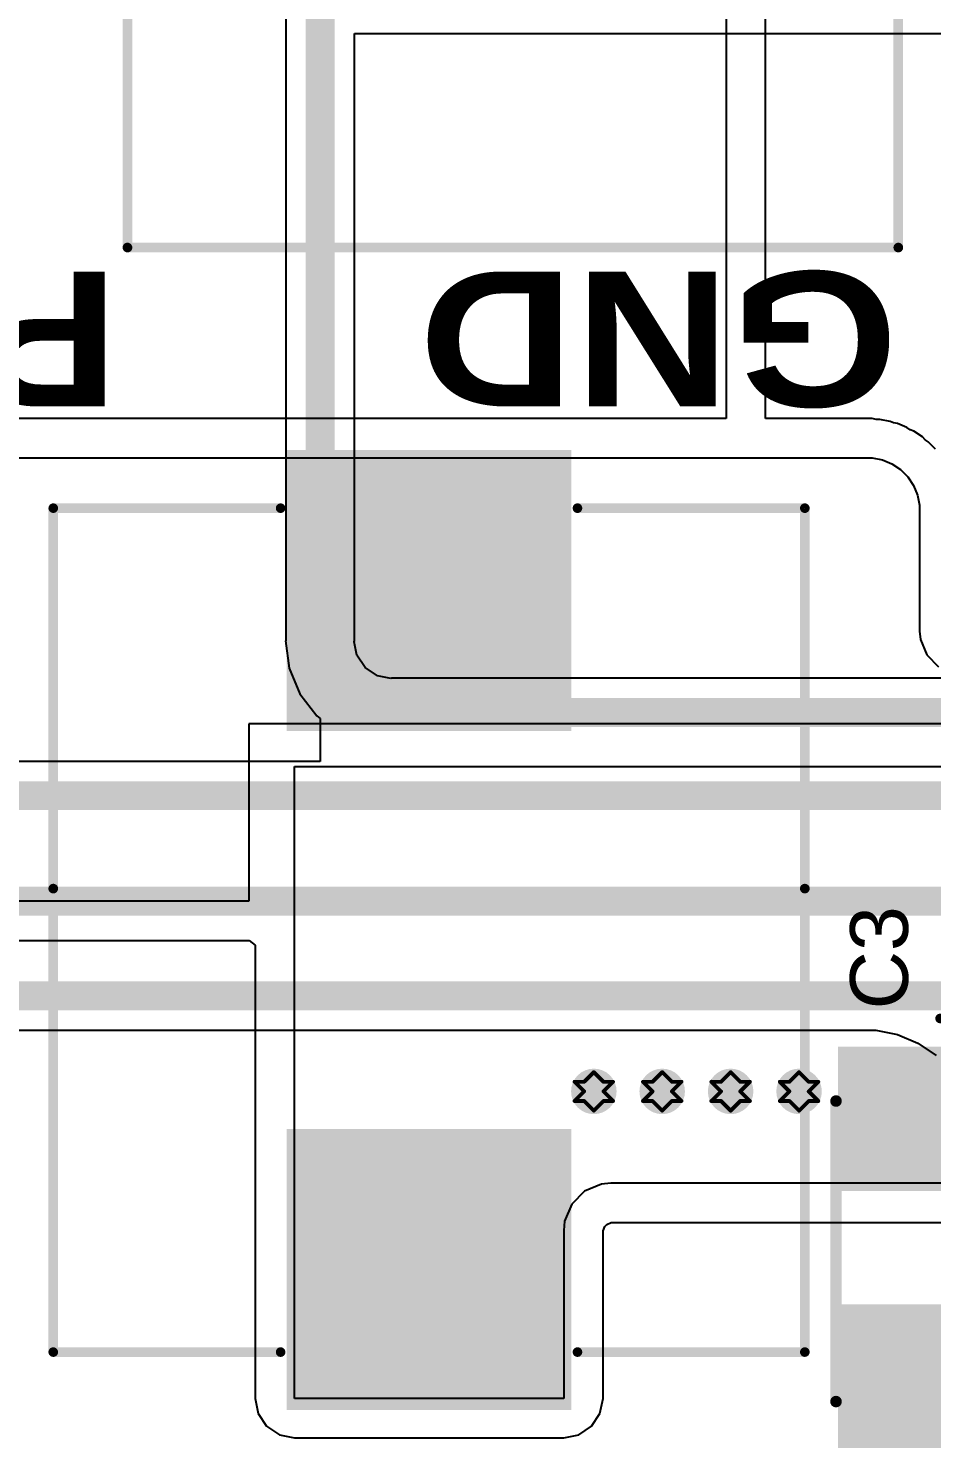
# Model space of a CAD drawing. Header units: inches. Extents: x -25 to 209, y 65 to 158.
# Drawn here: x 44.64 to 56.55, y 89.62 to 108.21 of the extents above; entities that cross this region are included whole.
import ezdxf

# ---------------------------------------------------------------- set-up
doc = ezdxf.new("R2010")
doc.units = ezdxf.units.IN
for name, color, linetype in [('Bottom Layer', 5, 'Continuous'), ('Bottom Solder', 6, 'Continuous'), ('Drill Drawing', 1, 'Continuous'), ('Multi-Layer', 9, 'Continuous'), ('Pad Holes', 156, 'Continuous'), ('Top Layer', 1, 'Continuous'), ('Top Overlay', 2, 'Continuous'), ('Top Paste', 8, 'Continuous'), ('Top Solder', 216, 'Continuous'), ('Via Holes', 16, 'Continuous')]:
    doc.layers.add(name, color=color, linetype=linetype)
doc.styles.add('Arial', font='', dxfattribs={"height": 0.2})
doc.styles.add('Arial Black_Bold', font='', dxfattribs={"height": 0.2})
doc.styles.get('Arial').set_extended_font_data('Arial')
doc.styles.get('Arial Black_Bold').set_extended_font_data('Arial Black', bold=True)

# ---------------------------------------------------------------- blocks, each defined once
blk = doc.blocks.new('TB008A_508_02BE_1')
at = {"layer": 'Bottom Layer'}
blk.add_hatch(color=5, dxfattribs=at).paths.add_polyline_path([(-3.74, 1.2), (-1.34, 1.2), (-1.34, -1.2), (-3.74, -1.2)])
h = blk.add_hatch(color=5, dxfattribs=at)
edge = h.paths.add_edge_path()
edge.add_arc((2.54, 0), 1.2, 0, 360)
at = {"layer": 'Bottom Solder'}
h = blk.add_hatch(color=6, dxfattribs=at)
edge = h.paths.add_edge_path()
edge.add_arc((2.54, 0), 1.302, 0, 360)
blk.add_hatch(color=6, dxfattribs=at).paths.add_polyline_path([(-3.842, 1.302), (-1.238, 1.302), (-1.238, -1.302), (-3.842, -1.302)])
at = {"layer": 'Multi-Layer'}
h = blk.add_hatch(color=9, dxfattribs=at)
edge = h.paths.add_edge_path()
edge.add_arc((2.54, 0), 1.2, 0, 360)
at = {"layer": 'Pad Holes'}
h = blk.add_hatch(color=7, dxfattribs=at)
edge = h.paths.add_edge_path()
edge.add_arc((-2.54, 0), 0.8, 0, 360)
h = blk.add_hatch(color=7, dxfattribs=at)
edge = h.paths.add_edge_path()
edge.add_arc((2.54, 0), 0.8, 0, 360)
at = {"layer": 'Top Layer'}
blk.add_hatch(color=1, dxfattribs=at).paths.add_polyline_path([(-3.74, 1.2), (-1.34, 1.2), (-1.34, -1.2), (-3.74, -1.2)])
h = blk.add_hatch(color=1, dxfattribs=at)
edge = h.paths.add_edge_path()
edge.add_arc((2.54, 0), 1.2, 0, 360)
at = {"layer": 'Top Solder'}
h = blk.add_hatch(color=216, dxfattribs=at)
edge = h.paths.add_edge_path()
edge.add_arc((2.54, 0), 1.302, 0, 360)
blk.add_hatch(color=216, dxfattribs=at).paths.add_polyline_path([(-3.842, 1.302), (-1.238, 1.302), (-1.238, -1.302), (-3.842, -1.302)])
at = {"layer": 'Top Overlay'}
for points in [[(-5.08, 7.89, 0.127, 0.127, 0), (5.08, 7.89, 0.127, 0.127, 0)], [(-5.08, -6, 0.127, 0.127, 0), (-5.08, 7.89, 0.127, 0.127, 0)], [(5.08, -6, 0.127, 0.127, 0), (5.08, 7.89, 0.127, 0.127, 0)], [(-2.565, 5.563, 0.127, 0.127, 0), (-2.565, 7.112, 0.127, 0.127, 0)], [(2.489, 5.588, 0.127, 0.127, 0), (2.489, 7.137, 0.127, 0.127, 0)], [(-2.997, 5.994, 0.127, 0.127, 0), (-2.565, 5.563, 0.127, 0.127, 0)], [(-2.565, 5.563, 0.127, 0.127, 0), (-2.134, 5.994, 0.127, 0.127, 0)], [(2.057, 6.02, 0.127, 0.127, 0), (2.489, 5.588, 0.127, 0.127, 0)], [(2.489, 5.588, 0.127, 0.127, 0), (2.921, 6.02, 0.127, 0.127, 0)], [(-5.08, -6, 0.127, 0.127, 0), (5.08, -6, 0.127, 0.127, 0)]]:
    blk.add_lwpolyline(points, format="xyseb", dxfattribs=at)
for points in [[(-5.112, 7.89, 0.0635, 0.0635, 1), (-5.048, 7.89, 0.0635, 0.0635, 1)], [(-5.112, 7.89, 0.0635, 0.0635, 1), (-5.048, 7.89, 0.0635, 0.0635, 1)], [(5.048, 7.89, 0.0635, 0.0635, 1), (5.112, 7.89, 0.0635, 0.0635, 1)], [(5.048, 7.89, 0.0635, 0.0635, 1), (5.112, 7.89, 0.0635, 0.0635, 1)], [(-2.597, 7.112, 0.0635, 0.0635, 1), (-2.534, 7.112, 0.0635, 0.0635, 1)], [(2.457, 7.137, 0.0635, 0.0635, 1), (2.521, 7.137, 0.0635, 0.0635, 1)], [(-3.029, 5.994, 0.0635, 0.0635, 1), (-2.965, 5.994, 0.0635, 0.0635, 1)], [(-2.165, 5.994, 0.0635, 0.0635, 1), (-2.102, 5.994, 0.0635, 0.0635, 1)], [(2.026, 6.02, 0.0635, 0.0635, 1), (2.089, 6.02, 0.0635, 0.0635, 1)], [(2.889, 6.02, 0.0635, 0.0635, 1), (2.953, 6.02, 0.0635, 0.0635, 1)], [(-2.597, 5.563, 0.0635, 0.0635, 1), (-2.534, 5.563, 0.0635, 0.0635, 1)], [(-2.597, 5.563, 0.0635, 0.0635, 1), (-2.534, 5.563, 0.0635, 0.0635, 1)], [(-2.597, 5.563, 0.0635, 0.0635, 1), (-2.534, 5.563, 0.0635, 0.0635, 1)], [(2.457, 5.588, 0.0635, 0.0635, 1), (2.521, 5.588, 0.0635, 0.0635, 1)], [(2.457, 5.588, 0.0635, 0.0635, 1), (2.521, 5.588, 0.0635, 0.0635, 1)], [(2.457, 5.588, 0.0635, 0.0635, 1), (2.521, 5.588, 0.0635, 0.0635, 1)], [(-5.112, -6, 0.0635, 0.0635, 1), (-5.048, -6, 0.0635, 0.0635, 1)], [(-5.112, -6, 0.0635, 0.0635, 1), (-5.048, -6, 0.0635, 0.0635, 1)], [(5.048, -6, 0.0635, 0.0635, 1), (5.112, -6, 0.0635, 0.0635, 1)], [(5.048, -6, 0.0635, 0.0635, 1), (5.112, -6, 0.0635, 0.0635, 1)]]:
    blk.add_lwpolyline(points, format="xyseb", close=True, dxfattribs=at)
blk = doc.blocks.new('MDA1040_470M_61')
at = {"layer": 'Top Layer'}
for points in [[(-6.225, 1.775), (-2.725, 1.775), (-2.725, -1.775), (-6.225, -1.775)], [(2.725, 1.775), (6.225, 1.775), (6.225, -1.775), (2.725, -1.775)]]:
    blk.add_hatch(color=1, dxfattribs=at).paths.add_polyline_path(points)
at = {"layer": 'Top Paste'}
for points in [[(-6.225, 1.775), (-2.725, 1.775), (-2.725, -1.775), (-6.225, -1.775)], [(2.725, 1.775), (6.225, 1.775), (6.225, -1.775), (2.725, -1.775)]]:
    blk.add_hatch(color=8, dxfattribs=at).paths.add_polyline_path(points)
at = {"layer": 'Top Solder'}
for points in [[(-6.327, 1.877), (-2.623, 1.877), (-2.623, -1.877), (-6.327, -1.877)], [(2.623, 1.877), (6.327, 1.877), (6.327, -1.877), (2.623, -1.877)]]:
    blk.add_hatch(color=216, dxfattribs=at).paths.add_polyline_path(points)
at = {"layer": 'Top Overlay'}
for points in [[(-0.547, 4.953, 0.127, 0.127, 0), (-5.563, 4.953, 0.127, 0.127, 0)], [(-5.563, 1.956, 0.127, 0.127, 0), (-5.563, 4.953, 0.127, 0.127, 0)], [(5.563, 4.953, 0.127, 0.127, 0), (-0.547, 4.953, 0.127, 0.127, 0)], [(5.563, 1.956, 0.127, 0.127, 0), (5.563, 4.953, 0.127, 0.127, 0)], [(-5.563, -4.953, 0.127, 0.127, 0), (-5.563, -1.956, 0.127, 0.127, 0)], [(5.563, -4.953, 0.127, 0.127, 0), (5.563, -1.956, 0.127, 0.127, 0)], [(-0.547, -4.953, 0.127, 0.127, 0), (-5.563, -4.953, 0.127, 0.127, 0)], [(5.563, -4.953, 0.127, 0.127, 0), (-0.547, -4.953, 0.127, 0.127, 0)]]:
    blk.add_lwpolyline(points, format="xyseb", dxfattribs=at)
for points in [[(-5.594, 4.953, 0.0635, 0.0635, 1), (-5.531, 4.953, 0.0635, 0.0635, 1)], [(-5.594, 4.953, 0.0635, 0.0635, 1), (-5.531, 4.953, 0.0635, 0.0635, 1)], [(-0.579, 4.953, 0.0635, 0.0635, 1), (-0.515, 4.953, 0.0635, 0.0635, 1)], [(-0.579, 4.953, 0.0635, 0.0635, 1), (-0.515, 4.953, 0.0635, 0.0635, 1)], [(5.531, 4.953, 0.0635, 0.0635, 1), (5.594, 4.953, 0.0635, 0.0635, 1)], [(5.531, 4.953, 0.0635, 0.0635, 1), (5.594, 4.953, 0.0635, 0.0635, 1)], [(-5.594, 1.956, 0.0635, 0.0635, 1), (-5.531, 1.956, 0.0635, 0.0635, 1)], [(5.531, 1.956, 0.0635, 0.0635, 1), (5.594, 1.956, 0.0635, 0.0635, 1)], [(-5.594, -1.956, 0.0635, 0.0635, 1), (-5.531, -1.956, 0.0635, 0.0635, 1)], [(5.531, -1.956, 0.0635, 0.0635, 1), (5.594, -1.956, 0.0635, 0.0635, 1)], [(-5.594, -4.953, 0.0635, 0.0635, 1), (-5.531, -4.953, 0.0635, 0.0635, 1)], [(-5.594, -4.953, 0.0635, 0.0635, 1), (-5.531, -4.953, 0.0635, 0.0635, 1)], [(-0.579, -4.953, 0.0635, 0.0635, 1), (-0.515, -4.953, 0.0635, 0.0635, 1)], [(-0.579, -4.953, 0.0635, 0.0635, 1), (-0.515, -4.953, 0.0635, 0.0635, 1)], [(5.531, -4.953, 0.0635, 0.0635, 1), (5.594, -4.953, 0.0635, 0.0635, 1)], [(5.531, -4.953, 0.0635, 0.0635, 1), (5.594, -4.953, 0.0635, 0.0635, 1)]]:
    blk.add_lwpolyline(points, format="xyseb", close=True, dxfattribs=at)
blk = doc.blocks.new('C____B_76')
at = {"layer": 'Top Layer'}
for points in [[(-2.55, -1.5), (-2.55, 1.5), (-0.85, 1.5), (-0.85, -1.5)], [(0.85, -1.5), (0.85, 1.5), (2.55, 1.5), (2.55, -1.5)]]:
    blk.add_hatch(color=1, dxfattribs=at).paths.add_polyline_path(points)
at = {"layer": 'Top Paste'}
for points in [[(-2.55, -1.5), (-2.55, 1.5), (-0.85, 1.5), (-0.85, -1.5)], [(0.85, -1.5), (0.85, 1.5), (2.55, 1.5), (2.55, -1.5)]]:
    blk.add_hatch(color=8, dxfattribs=at).paths.add_polyline_path(points)
at = {"layer": 'Top Solder'}
for points in [[(-2.652, -1.602), (-2.652, 1.602), (-0.748, 1.602), (-0.748, -1.602)], [(0.748, -1.602), (0.748, 1.602), (2.652, 1.602), (2.652, -1.602)]]:
    blk.add_hatch(color=216, dxfattribs=at).paths.add_polyline_path(points)
at = {"layer": 'Top Overlay'}
for points in [[(2.028, 1.626, 0.152, 0.152, 0), (-1.934, 1.626, 0.152, 0.152, 0)], [(-3.023, -0.254, 0.127, 0.127, 0), (-3.023, 0.406, 0.127, 0.127, 0)], [(-2.692, 0.051, 0.127, 0.127, 0), (-3.353, 0.051, 0.127, 0.127, 0)], [(2.028, -1.626, 0.152, 0.152, 0), (-1.934, -1.626, 0.152, 0.152, 0)]]:
    blk.add_lwpolyline(points, format="xyseb", dxfattribs=at)
for points in [[(-1.972, 1.626, 0.0762, 0.0762, 1), (-1.896, 1.626, 0.0762, 0.0762, 1)], [(1.99, 1.626, 0.0762, 0.0762, 1), (2.066, 1.626, 0.0762, 0.0762, 1)], [(-3.054, 0.406, 0.0635, 0.0635, 1), (-2.991, 0.406, 0.0635, 0.0635, 1)], [(-3.385, 0.051, 0.0635, 0.0635, 1), (-3.321, 0.051, 0.0635, 0.0635, 1)], [(-2.724, 0.051, 0.0635, 0.0635, 1), (-2.661, 0.051, 0.0635, 0.0635, 1)], [(-3.054, -0.254, 0.0635, 0.0635, 1), (-2.991, -0.254, 0.0635, 0.0635, 1)], [(-1.972, -1.626, 0.0762, 0.0762, 1), (-1.896, -1.626, 0.0762, 0.0762, 1)], [(1.99, -1.626, 0.0762, 0.0762, 1), (2.066, -1.626, 0.0762, 0.0762, 1)]]:
    blk.add_lwpolyline(points, format="xyseb", close=True, dxfattribs=at)

msp = doc.modelspace()

# ---------------------------------------------------------------- hatches: boundary and pattern name
at = {"layer": 'Bottom Layer'}
h = msp.add_hatch(color=5, dxfattribs=at)
edge = h.paths.add_edge_path()
edge.add_arc((52.095, 94.195), 0.3, 0, 360)
h = msp.add_hatch(color=5, dxfattribs=at)
edge = h.paths.add_edge_path()
edge.add_arc((52.996, 94.195), 0.3, 0, 360)
h = msp.add_hatch(color=5, dxfattribs=at)
edge = h.paths.add_edge_path()
edge.add_arc((53.898, 94.195), 0.3, 0, 360)
h = msp.add_hatch(color=5, dxfattribs=at)
edge = h.paths.add_edge_path()
edge.add_arc((54.8, 94.195), 0.3, 0, 360)
at = {"layer": 'Top Layer'}
h = msp.add_hatch(color=1, dxfattribs=at)
edge = h.paths.add_edge_path()
edge.add_arc((52.095, 94.195), 0.3, 0, 360)
h = msp.add_hatch(color=1, dxfattribs=at)
edge = h.paths.add_edge_path()
edge.add_arc((52.996, 94.195), 0.3, 0, 360)
h = msp.add_hatch(color=1, dxfattribs=at)
edge = h.paths.add_edge_path()
edge.add_arc((53.898, 94.195), 0.3, 0, 360)
h = msp.add_hatch(color=1, dxfattribs=at)
edge = h.paths.add_edge_path()
edge.add_arc((54.8, 94.195), 0.3, 0, 360)
at = {"layer": 'Via Holes'}
h = msp.add_hatch(color=7, dxfattribs=at)
edge = h.paths.add_edge_path()
edge.add_arc((52.095, 94.195), 0.15, 0, 360)
h = msp.add_hatch(color=7, dxfattribs=at)
edge = h.paths.add_edge_path()
edge.add_arc((52.996, 94.195), 0.15, 0, 360)
h = msp.add_hatch(color=7, dxfattribs=at)
edge = h.paths.add_edge_path()
edge.add_arc((53.898, 94.195), 0.15, 0, 360)
h = msp.add_hatch(color=7, dxfattribs=at)
edge = h.paths.add_edge_path()
edge.add_arc((54.8, 94.195), 0.15, 0, 360)

# ---------------------------------------------------------------- linework, layer by layer
at = {"layer": 'Bottom Layer'}
for p, q in [((48.035, 109.611), (48.035, 100.136)), ((48.941, 100.136), (48.941, 108.142)), ((48.941, 108.142), (63.5, 108.142)), ((48.035, 100.136), (48.031, 100.136)), ((48.031, 100.136), (48.079, 99.773)), ((48.938, 100.122), (48.941, 100.136)), ((48.973, 99.945), (48.938, 100.122)), ((49.082, 99.783), (48.973, 99.945)), ((48.079, 99.773), (48.219, 99.435)), ((49.243, 99.675), (49.082, 99.783)), ((49.42, 99.64), (49.243, 99.675)), ((49.434, 99.643), (49.42, 99.64)), ((66.455, 99.643), (49.434, 99.643)), ((48.219, 99.435), (48.442, 99.144)), ((48.442, 99.144), (48.488, 99.109)), ((48.488, 99.109), (48.488, 98.546)), ((48.488, 98.546), (28.77, 98.546)), ((36.191, 95), (55.667, 95)), ((55.667, 95), (55.812, 95)), ((55.812, 95), (56.098, 94.944)), ((56.098, 94.944), (56.367, 94.832)), ((56.367, 94.832), (56.609, 94.67))]:
    msp.add_line(p, q, dxfattribs=at)
for points in [[(48.488, 100.136, 0.381, 0.381, 0), (48.488, 111.319, 0.381, 0.381, 0)], [(49.434, 99.19, 0.381, 0.381, -0.414214), (48.488, 100.136, 0.381, 0.381, 0)], [(49.434, 99.19, 0.381, 0.381, 0), (68.311, 99.19, 0.381, 0.381, 0)], [(28.44, 98.093, 0.381, 0.381, 0), (67.295, 98.093, 0.381, 0.381, 0)], [(11.431, 96.704, 0.381, 0.381, 0), (67.296, 96.704, 0.381, 0.381, 0)], [(-6.103, 95.454, 0.381, 0.381, 0), (67.296, 95.454, 0.381, 0.381, 0)]]:
    msp.add_lwpolyline(points, format="xyseb", dxfattribs=at)
for points in [[(48.393, 100.136, 0.191, 0.191, 1), (48.583, 100.136, 0.191, 0.191, 1)], [(48.393, 100.136, 0.191, 0.191, 1), (48.583, 100.136, 0.191, 0.191, 1)], [(49.339, 99.19, 0.191, 0.191, 1), (49.529, 99.19, 0.191, 0.191, 1)], [(49.339, 99.19, 0.191, 0.191, 1), (49.529, 99.19, 0.191, 0.191, 1)]]:
    msp.add_lwpolyline(points, format="xyseb", close=True, dxfattribs=at)
at = {"layer": 'Drill Drawing'}
for points in [[(51.968, 94.322, 0.0508, 0.0508, 0), (52.095, 94.449, 0.0508, 0.0508, 0)], [(52.095, 94.449, 0.0508, 0.0508, 0), (52.222, 94.322, 0.0508, 0.0508, 0)], [(52.869, 94.322, 0.0508, 0.0508, 0), (52.996, 94.449, 0.0508, 0.0508, 0)], [(52.996, 94.449, 0.0508, 0.0508, 0), (53.123, 94.322, 0.0508, 0.0508, 0)], [(53.771, 94.322, 0.0508, 0.0508, 0), (53.898, 94.449, 0.0508, 0.0508, 0)], [(53.898, 94.449, 0.0508, 0.0508, 0), (54.025, 94.322, 0.0508, 0.0508, 0)], [(54.673, 94.322, 0.0508, 0.0508, 0), (54.8, 94.449, 0.0508, 0.0508, 0)], [(54.8, 94.449, 0.0508, 0.0508, 0), (54.927, 94.322, 0.0508, 0.0508, 0)], [(51.841, 94.322, 0.0508, 0.0508, 0), (51.968, 94.195, 0.0508, 0.0508, 0)], [(51.841, 94.322, 0.0508, 0.0508, 0), (51.968, 94.322, 0.0508, 0.0508, 0)], [(52.222, 94.322, 0.0508, 0.0508, 0), (52.349, 94.322, 0.0508, 0.0508, 0)], [(52.222, 94.195, 0.0508, 0.0508, 0), (52.349, 94.322, 0.0508, 0.0508, 0)], [(52.742, 94.322, 0.0508, 0.0508, 0), (52.869, 94.195, 0.0508, 0.0508, 0)], [(52.742, 94.322, 0.0508, 0.0508, 0), (52.869, 94.322, 0.0508, 0.0508, 0)], [(53.123, 94.322, 0.0508, 0.0508, 0), (53.25, 94.322, 0.0508, 0.0508, 0)], [(53.123, 94.195, 0.0508, 0.0508, 0), (53.25, 94.322, 0.0508, 0.0508, 0)], [(53.644, 94.322, 0.0508, 0.0508, 0), (53.771, 94.195, 0.0508, 0.0508, 0)], [(53.644, 94.322, 0.0508, 0.0508, 0), (53.771, 94.322, 0.0508, 0.0508, 0)], [(54.025, 94.322, 0.0508, 0.0508, 0), (54.152, 94.322, 0.0508, 0.0508, 0)], [(54.025, 94.195, 0.0508, 0.0508, 0), (54.152, 94.322, 0.0508, 0.0508, 0)], [(54.546, 94.322, 0.0508, 0.0508, 0), (54.673, 94.195, 0.0508, 0.0508, 0)], [(54.546, 94.322, 0.0508, 0.0508, 0), (54.673, 94.322, 0.0508, 0.0508, 0)], [(54.927, 94.322, 0.0508, 0.0508, 0), (55.054, 94.322, 0.0508, 0.0508, 0)], [(54.927, 94.195, 0.0508, 0.0508, 0), (55.054, 94.322, 0.0508, 0.0508, 0)], [(51.841, 94.068, 0.0508, 0.0508, 0), (51.968, 94.195, 0.0508, 0.0508, 0)], [(51.841, 94.068, 0.0508, 0.0508, 0), (51.968, 94.068, 0.0508, 0.0508, 0)], [(51.968, 94.068, 0.0508, 0.0508, 0), (52.095, 93.941, 0.0508, 0.0508, 0)], [(52.095, 93.941, 0.0508, 0.0508, 0), (52.222, 94.068, 0.0508, 0.0508, 0)], [(52.222, 94.195, 0.0508, 0.0508, 0), (52.349, 94.068, 0.0508, 0.0508, 0)], [(52.222, 94.068, 0.0508, 0.0508, 0), (52.349, 94.068, 0.0508, 0.0508, 0)], [(52.742, 94.068, 0.0508, 0.0508, 0), (52.869, 94.195, 0.0508, 0.0508, 0)], [(52.742, 94.068, 0.0508, 0.0508, 0), (52.869, 94.068, 0.0508, 0.0508, 0)], [(52.869, 94.068, 0.0508, 0.0508, 0), (52.996, 93.941, 0.0508, 0.0508, 0)], [(52.996, 93.941, 0.0508, 0.0508, 0), (53.123, 94.068, 0.0508, 0.0508, 0)], [(53.123, 94.195, 0.0508, 0.0508, 0), (53.25, 94.068, 0.0508, 0.0508, 0)], [(53.123, 94.068, 0.0508, 0.0508, 0), (53.25, 94.068, 0.0508, 0.0508, 0)], [(53.644, 94.068, 0.0508, 0.0508, 0), (53.771, 94.195, 0.0508, 0.0508, 0)], [(53.644, 94.068, 0.0508, 0.0508, 0), (53.771, 94.068, 0.0508, 0.0508, 0)], [(53.771, 94.068, 0.0508, 0.0508, 0), (53.898, 93.941, 0.0508, 0.0508, 0)], [(53.898, 93.941, 0.0508, 0.0508, 0), (54.025, 94.068, 0.0508, 0.0508, 0)], [(54.025, 94.195, 0.0508, 0.0508, 0), (54.152, 94.068, 0.0508, 0.0508, 0)], [(54.025, 94.068, 0.0508, 0.0508, 0), (54.152, 94.068, 0.0508, 0.0508, 0)], [(54.546, 94.068, 0.0508, 0.0508, 0), (54.673, 94.195, 0.0508, 0.0508, 0)], [(54.546, 94.068, 0.0508, 0.0508, 0), (54.673, 94.068, 0.0508, 0.0508, 0)], [(54.673, 94.068, 0.0508, 0.0508, 0), (54.8, 93.941, 0.0508, 0.0508, 0)], [(54.8, 93.941, 0.0508, 0.0508, 0), (54.927, 94.068, 0.0508, 0.0508, 0)], [(54.927, 94.195, 0.0508, 0.0508, 0), (55.054, 94.068, 0.0508, 0.0508, 0)], [(54.927, 94.068, 0.0508, 0.0508, 0), (55.054, 94.068, 0.0508, 0.0508, 0)]]:
    msp.add_lwpolyline(points, format="xyseb", dxfattribs=at)
for points in [[(52.082, 94.449, 0.0254, 0.0254, 1), (52.107, 94.449, 0.0254, 0.0254, 1)], [(52.082, 94.449, 0.0254, 0.0254, 1), (52.107, 94.449, 0.0254, 0.0254, 1)], [(52.984, 94.449, 0.0254, 0.0254, 1), (53.009, 94.449, 0.0254, 0.0254, 1)], [(52.984, 94.449, 0.0254, 0.0254, 1), (53.009, 94.449, 0.0254, 0.0254, 1)], [(53.885, 94.449, 0.0254, 0.0254, 1), (53.911, 94.449, 0.0254, 0.0254, 1)], [(53.885, 94.449, 0.0254, 0.0254, 1), (53.911, 94.449, 0.0254, 0.0254, 1)], [(54.787, 94.449, 0.0254, 0.0254, 1), (54.812, 94.449, 0.0254, 0.0254, 1)], [(54.787, 94.449, 0.0254, 0.0254, 1), (54.812, 94.449, 0.0254, 0.0254, 1)], [(51.828, 94.322, 0.0254, 0.0254, 1), (51.853, 94.322, 0.0254, 0.0254, 1)], [(51.828, 94.322, 0.0254, 0.0254, 1), (51.853, 94.322, 0.0254, 0.0254, 1)], [(51.955, 94.322, 0.0254, 0.0254, 1), (51.98, 94.322, 0.0254, 0.0254, 1)], [(51.955, 94.322, 0.0254, 0.0254, 1), (51.98, 94.322, 0.0254, 0.0254, 1)], [(52.209, 94.322, 0.0254, 0.0254, 1), (52.234, 94.322, 0.0254, 0.0254, 1)], [(52.209, 94.322, 0.0254, 0.0254, 1), (52.234, 94.322, 0.0254, 0.0254, 1)], [(52.336, 94.322, 0.0254, 0.0254, 1), (52.361, 94.322, 0.0254, 0.0254, 1)], [(52.336, 94.322, 0.0254, 0.0254, 1), (52.361, 94.322, 0.0254, 0.0254, 1)], [(52.73, 94.322, 0.0254, 0.0254, 1), (52.755, 94.322, 0.0254, 0.0254, 1)], [(52.73, 94.322, 0.0254, 0.0254, 1), (52.755, 94.322, 0.0254, 0.0254, 1)], [(52.857, 94.322, 0.0254, 0.0254, 1), (52.882, 94.322, 0.0254, 0.0254, 1)], [(52.857, 94.322, 0.0254, 0.0254, 1), (52.882, 94.322, 0.0254, 0.0254, 1)], [(53.111, 94.322, 0.0254, 0.0254, 1), (53.136, 94.322, 0.0254, 0.0254, 1)], [(53.111, 94.322, 0.0254, 0.0254, 1), (53.136, 94.322, 0.0254, 0.0254, 1)], [(53.238, 94.322, 0.0254, 0.0254, 1), (53.263, 94.322, 0.0254, 0.0254, 1)], [(53.238, 94.322, 0.0254, 0.0254, 1), (53.263, 94.322, 0.0254, 0.0254, 1)], [(53.631, 94.322, 0.0254, 0.0254, 1), (53.657, 94.322, 0.0254, 0.0254, 1)], [(53.631, 94.322, 0.0254, 0.0254, 1), (53.657, 94.322, 0.0254, 0.0254, 1)], [(53.758, 94.322, 0.0254, 0.0254, 1), (53.784, 94.322, 0.0254, 0.0254, 1)], [(53.758, 94.322, 0.0254, 0.0254, 1), (53.784, 94.322, 0.0254, 0.0254, 1)], [(54.012, 94.322, 0.0254, 0.0254, 1), (54.038, 94.322, 0.0254, 0.0254, 1)], [(54.012, 94.322, 0.0254, 0.0254, 1), (54.038, 94.322, 0.0254, 0.0254, 1)], [(54.139, 94.322, 0.0254, 0.0254, 1), (54.165, 94.322, 0.0254, 0.0254, 1)], [(54.139, 94.322, 0.0254, 0.0254, 1), (54.165, 94.322, 0.0254, 0.0254, 1)], [(54.533, 94.322, 0.0254, 0.0254, 1), (54.558, 94.322, 0.0254, 0.0254, 1)], [(54.533, 94.322, 0.0254, 0.0254, 1), (54.558, 94.322, 0.0254, 0.0254, 1)], [(54.66, 94.322, 0.0254, 0.0254, 1), (54.685, 94.322, 0.0254, 0.0254, 1)], [(54.66, 94.322, 0.0254, 0.0254, 1), (54.685, 94.322, 0.0254, 0.0254, 1)], [(54.914, 94.322, 0.0254, 0.0254, 1), (54.939, 94.322, 0.0254, 0.0254, 1)], [(54.914, 94.322, 0.0254, 0.0254, 1), (54.939, 94.322, 0.0254, 0.0254, 1)], [(55.041, 94.322, 0.0254, 0.0254, 1), (55.066, 94.322, 0.0254, 0.0254, 1)], [(55.041, 94.322, 0.0254, 0.0254, 1), (55.066, 94.322, 0.0254, 0.0254, 1)], [(51.828, 94.068, 0.0254, 0.0254, 1), (51.853, 94.068, 0.0254, 0.0254, 1)], [(51.828, 94.068, 0.0254, 0.0254, 1), (51.853, 94.068, 0.0254, 0.0254, 1)], [(51.955, 94.195, 0.0254, 0.0254, 1), (51.98, 94.195, 0.0254, 0.0254, 1)], [(51.955, 94.195, 0.0254, 0.0254, 1), (51.98, 94.195, 0.0254, 0.0254, 1)], [(51.955, 94.068, 0.0254, 0.0254, 1), (51.98, 94.068, 0.0254, 0.0254, 1)], [(51.955, 94.068, 0.0254, 0.0254, 1), (51.98, 94.068, 0.0254, 0.0254, 1)], [(52.209, 94.195, 0.0254, 0.0254, 1), (52.234, 94.195, 0.0254, 0.0254, 1)], [(52.209, 94.195, 0.0254, 0.0254, 1), (52.234, 94.195, 0.0254, 0.0254, 1)], [(52.209, 94.068, 0.0254, 0.0254, 1), (52.234, 94.068, 0.0254, 0.0254, 1)], [(52.209, 94.068, 0.0254, 0.0254, 1), (52.234, 94.068, 0.0254, 0.0254, 1)], [(52.336, 94.068, 0.0254, 0.0254, 1), (52.361, 94.068, 0.0254, 0.0254, 1)], [(52.336, 94.068, 0.0254, 0.0254, 1), (52.361, 94.068, 0.0254, 0.0254, 1)], [(52.73, 94.068, 0.0254, 0.0254, 1), (52.755, 94.068, 0.0254, 0.0254, 1)], [(52.73, 94.068, 0.0254, 0.0254, 1), (52.755, 94.068, 0.0254, 0.0254, 1)], [(52.857, 94.195, 0.0254, 0.0254, 1), (52.882, 94.195, 0.0254, 0.0254, 1)], [(52.857, 94.195, 0.0254, 0.0254, 1), (52.882, 94.195, 0.0254, 0.0254, 1)], [(52.857, 94.068, 0.0254, 0.0254, 1), (52.882, 94.068, 0.0254, 0.0254, 1)], [(52.857, 94.068, 0.0254, 0.0254, 1), (52.882, 94.068, 0.0254, 0.0254, 1)], [(53.111, 94.195, 0.0254, 0.0254, 1), (53.136, 94.195, 0.0254, 0.0254, 1)], [(53.111, 94.195, 0.0254, 0.0254, 1), (53.136, 94.195, 0.0254, 0.0254, 1)], [(53.111, 94.068, 0.0254, 0.0254, 1), (53.136, 94.068, 0.0254, 0.0254, 1)], [(53.111, 94.068, 0.0254, 0.0254, 1), (53.136, 94.068, 0.0254, 0.0254, 1)], [(53.238, 94.068, 0.0254, 0.0254, 1), (53.263, 94.068, 0.0254, 0.0254, 1)], [(53.238, 94.068, 0.0254, 0.0254, 1), (53.263, 94.068, 0.0254, 0.0254, 1)], [(53.631, 94.068, 0.0254, 0.0254, 1), (53.657, 94.068, 0.0254, 0.0254, 1)], [(53.631, 94.068, 0.0254, 0.0254, 1), (53.657, 94.068, 0.0254, 0.0254, 1)], [(53.758, 94.195, 0.0254, 0.0254, 1), (53.784, 94.195, 0.0254, 0.0254, 1)], [(53.758, 94.195, 0.0254, 0.0254, 1), (53.784, 94.195, 0.0254, 0.0254, 1)], [(53.758, 94.068, 0.0254, 0.0254, 1), (53.784, 94.068, 0.0254, 0.0254, 1)], [(53.758, 94.068, 0.0254, 0.0254, 1), (53.784, 94.068, 0.0254, 0.0254, 1)], [(54.012, 94.195, 0.0254, 0.0254, 1), (54.038, 94.195, 0.0254, 0.0254, 1)], [(54.012, 94.195, 0.0254, 0.0254, 1), (54.038, 94.195, 0.0254, 0.0254, 1)], [(54.012, 94.068, 0.0254, 0.0254, 1), (54.038, 94.068, 0.0254, 0.0254, 1)], [(54.012, 94.068, 0.0254, 0.0254, 1), (54.038, 94.068, 0.0254, 0.0254, 1)], [(54.139, 94.068, 0.0254, 0.0254, 1), (54.165, 94.068, 0.0254, 0.0254, 1)], [(54.139, 94.068, 0.0254, 0.0254, 1), (54.165, 94.068, 0.0254, 0.0254, 1)], [(54.533, 94.068, 0.0254, 0.0254, 1), (54.558, 94.068, 0.0254, 0.0254, 1)], [(54.533, 94.068, 0.0254, 0.0254, 1), (54.558, 94.068, 0.0254, 0.0254, 1)], [(54.66, 94.195, 0.0254, 0.0254, 1), (54.685, 94.195, 0.0254, 0.0254, 1)], [(54.66, 94.195, 0.0254, 0.0254, 1), (54.685, 94.195, 0.0254, 0.0254, 1)], [(54.66, 94.068, 0.0254, 0.0254, 1), (54.685, 94.068, 0.0254, 0.0254, 1)], [(54.66, 94.068, 0.0254, 0.0254, 1), (54.685, 94.068, 0.0254, 0.0254, 1)], [(54.914, 94.195, 0.0254, 0.0254, 1), (54.939, 94.195, 0.0254, 0.0254, 1)], [(54.914, 94.195, 0.0254, 0.0254, 1), (54.939, 94.195, 0.0254, 0.0254, 1)], [(54.914, 94.068, 0.0254, 0.0254, 1), (54.939, 94.068, 0.0254, 0.0254, 1)], [(54.914, 94.068, 0.0254, 0.0254, 1), (54.939, 94.068, 0.0254, 0.0254, 1)], [(55.041, 94.068, 0.0254, 0.0254, 1), (55.066, 94.068, 0.0254, 0.0254, 1)], [(55.041, 94.068, 0.0254, 0.0254, 1), (55.066, 94.068, 0.0254, 0.0254, 1)], [(52.082, 93.941, 0.0254, 0.0254, 1), (52.107, 93.941, 0.0254, 0.0254, 1)], [(52.082, 93.941, 0.0254, 0.0254, 1), (52.107, 93.941, 0.0254, 0.0254, 1)], [(52.984, 93.941, 0.0254, 0.0254, 1), (53.009, 93.941, 0.0254, 0.0254, 1)], [(52.984, 93.941, 0.0254, 0.0254, 1), (53.009, 93.941, 0.0254, 0.0254, 1)], [(53.885, 93.941, 0.0254, 0.0254, 1), (53.911, 93.941, 0.0254, 0.0254, 1)], [(53.885, 93.941, 0.0254, 0.0254, 1), (53.911, 93.941, 0.0254, 0.0254, 1)], [(54.787, 93.941, 0.0254, 0.0254, 1), (54.812, 93.941, 0.0254, 0.0254, 1)], [(54.787, 93.941, 0.0254, 0.0254, 1), (54.812, 93.941, 0.0254, 0.0254, 1)]]:
    msp.add_lwpolyline(points, format="xyseb", close=True, dxfattribs=at)
at = {"layer": 'Top Layer'}
for p, q in [((53.838, 109.797), (53.838, 103.064)), ((54.356, 103.064), (54.356, 109.797)), ((53.838, 103.064), (41.891, 103.064)), ((55.696, 103.064), (54.356, 103.064)), ((55.764, 103.064), (55.696, 103.064)), ((55.814, 103.054), (55.764, 103.064)), ((55.865, 103.054), (55.814, 103.054)), ((55.999, 103.027), (55.865, 103.054)), ((56.046, 103.008), (55.999, 103.027)), ((56.096, 102.998), (56.046, 103.008)), ((56.222, 102.946), (56.096, 102.998)), ((56.265, 102.917), (56.222, 102.946)), ((56.312, 102.898), (56.265, 102.917)), ((56.425, 102.822), (56.312, 102.898)), ((56.461, 102.786), (56.425, 102.822)), ((56.503, 102.758), (56.461, 102.786)), ((56.6, 102.661), (56.503, 102.758)), ((41.891, 102.546), (54.102, 102.546)), ((54.102, 102.546), (55.696, 102.546)), ((55.696, 102.546), (55.764, 102.546)), ((55.764, 102.546), (55.898, 102.519)), ((55.898, 102.519), (56.024, 102.467)), ((56.024, 102.467), (56.137, 102.391)), ((56.137, 102.391), (56.234, 102.295)), ((56.234, 102.295), (56.309, 102.182)), ((56.309, 102.182), (56.361, 102.056)), ((56.361, 102.056), (56.388, 101.922)), ((56.388, 101.922), (56.388, 101.854)), ((56.388, 101.854), (56.388, 101.854)), ((56.388, 101.854), (56.388, 100.26)), ((56.388, 100.26), (56.399, 100.15)), ((56.399, 100.15), (56.483, 99.948)), ((56.483, 99.948), (56.637, 99.793)), ((50.886, 99.039), (47.549, 99.039)), ((47.549, 99.039), (47.549, 96.704)), ((60.541, 99.039), (50.886, 99.039)), ((48.148, 98.479), (61.758, 98.479)), ((48.148, 90.147), (48.148, 98.479)), ((47.549, 96.704), (41.23, 96.704)), ((41.23, 96.186), (47.549, 96.186)), ((47.549, 96.186), (47.551, 96.186)), ((47.551, 96.186), (47.63, 96.122)), ((47.63, 96.122), (47.63, 90.147)), ((52.319, 92.984), (52.198, 92.972)), ((61.826, 92.984), (52.319, 92.984)), ((52.319, 92.984), (52.319, 92.984)), ((51.974, 92.88), (51.803, 92.708)), ((52.198, 92.972), (51.974, 92.88)), ((51.803, 92.708), (51.71, 92.484)), ((51.71, 92.484), (51.698, 92.363)), ((52.242, 92.415), (52.267, 92.441)), ((52.267, 92.441), (52.325, 92.465)), ((52.325, 92.465), (52.344, 92.466)), ((52.344, 92.466), (61.826, 92.466)), ((51.698, 92.363), (51.698, 90.147)), ((52.216, 92.338), (52.218, 92.357)), ((52.216, 90.147), (52.216, 92.338)), ((52.218, 92.357), (52.242, 92.415)), ((47.63, 90.147), (47.669, 89.948)), ((51.698, 90.147), (48.148, 90.147)), ((52.176, 89.948), (52.216, 90.147)), ((47.669, 89.948), (47.782, 89.78)), ((52.064, 89.78), (52.176, 89.948)), ((47.782, 89.78), (47.95, 89.668)), ((47.95, 89.668), (48.148, 89.629)), ((48.148, 89.629), (51.698, 89.629)), ((51.698, 89.629), (51.896, 89.668)), ((51.896, 89.668), (52.064, 89.78))]:
    msp.add_line(p, q, dxfattribs=at)

# ---------------------------------------------------------------- block references
msp.add_blockref('TB008A_508_02BE_1', (51.028, 111.319))
at = {"rotation": 270}
for name, p in [('MDA1040_470M_61', (49.923, 96.321)), ('C____B_76', (56.913, 92.134))]:
    msp.add_blockref(name, p, dxfattribs=at)

# ---------------------------------------------------------------- texts
at = {"layer": 'Top Overlay'}
for s, height, rotation, style, p in [('GND     PS_IN', 1.778, 180, 'Arial Black_Bold', (56.104, 105.002)), ('C3', 0.762, 90, 'Arial', (56.235, 95.276))]:
    msp.add_text(s, height=height, rotation=rotation, dxfattribs=dict(at, style=style)).set_placement(p)

doc.saveas('drawing.dxf')
